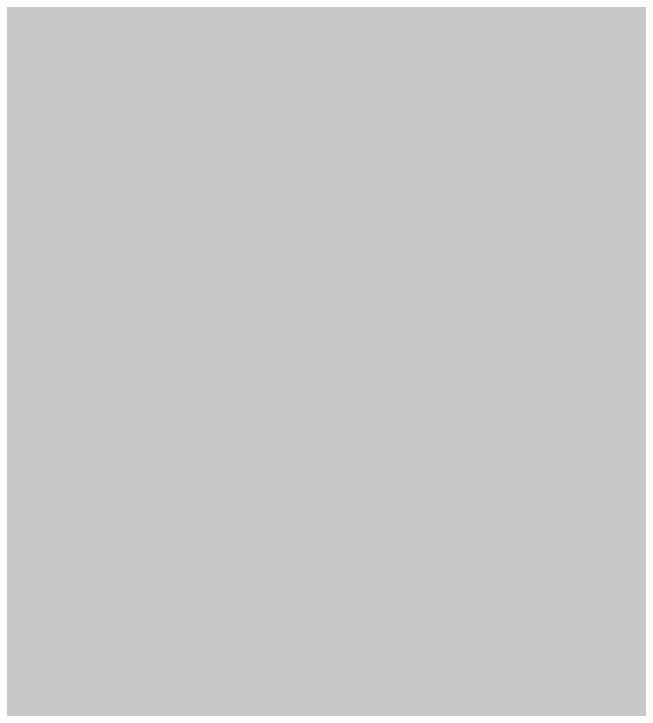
# Model space of a CAD drawing. Header units: metres. Extents: x 320712 to 330859, y 7395954 to 7410037.
# Drawn here: x 324709.6874 to 324709.8055, y 7398245.198 to 7398245.3295 of the extents above; entities that cross this region are included whole.
import ezdxf

# ---------------------------------------------------------------- set-up
doc = ezdxf.new("R2010")
doc.units = ezdxf.units.M
doc.layers.add('F-HATCH-MRS', color=91, linetype='Continuous')

msp = doc.modelspace()

# ---------------------------------------------------------------- hatches: boundary and pattern name
at = {"layer": 'F-HATCH-MRS', "transparency": 33554559}
h = msp.add_hatch(color=256, dxfattribs=at)
h.dxf.hatch_style = 1
edge = h.paths.add_edge_path()
edge.add_arc((325327.2551, 7398793.43526), 799.99404, 219.46683235, 225.71267471)
edge.add_line((324768.6537, 7398220.76175), (324765.71068, 7398223.54526))
edge.add_line((324765.71068, 7398223.54526), (324736.36275, 7398252.85497))
edge.add_line((324736.36275, 7398252.85497), (324707.81761, 7398283.41189))
edge.add_line((324707.81761, 7398283.41189), (324691.08399, 7398302.96715))
edge.add_line((324691.08399, 7398302.96715), (324672.9267, 7398325.77952))
edge.add_line((324672.9267, 7398325.77952), (324675.34544, 7398328.39075))
edge.add_arc((329386.75964, 7402013.95656), 5981.70704, 218.034763058, 218.56517244)
edge = h.paths.add_edge_path()
edge.add_line((325002.21934, 7398062.21983), (325015.83414, 7398055.7923))
edge.add_line((325015.83414, 7398055.7923), (325171.29553, 7397982.39918))
edge.add_line((325171.29553, 7397982.39918), (325289.55662, 7397926.56828))
edge.add_line((325289.55662, 7397926.56828), (325341.22626, 7397902.17511))
edge.add_line((325341.22626, 7397902.17511), (325397.05131, 7397875.82017))
edge.add_line((325397.05131, 7397875.82017), (325396.3462, 7397874.43719))
edge.add_line((325396.3462, 7397874.43719), (325334.72145, 7397903.11531))
edge.add_line((325334.72145, 7397903.11531), (325262.86368, 7397936.84264))
edge.add_line((325262.86368, 7397936.84264), (325170.15596, 7397979.99933))
edge.add_line((325170.15596, 7397979.99933), (325120.14818, 7398003.54189))
edge.add_line((325120.14818, 7398003.54189), (325119.53438, 7398003.83031))
edge.add_line((325119.53438, 7398003.83031), (325085.10137, 7398020.26171))
edge.add_line((325085.10137, 7398020.26171), (325036.44505, 7398043.59392))
edge.add_line((325036.44505, 7398043.59392), (325018.99484, 7398051.93448))
edge.add_line((325018.99484, 7398051.93448), (325006.29173, 7398057.89739))
edge.add_line((325006.29173, 7398057.89739), (324990.85805, 7398065.56629))
edge.add_line((324990.85805, 7398065.56629), (324983.23951, 7398069.39946))
edge.add_line((324983.23951, 7398069.39946), (324969.95558, 7398076.05774))
edge.add_line((324969.95558, 7398076.05774), (324955.89808, 7398083.70869))
edge.add_line((324955.89808, 7398083.70869), (324932.62373, 7398097.01981))
edge.add_line((324932.62373, 7398097.01981), (324911.94477, 7398109.57173))
edge.add_line((324911.94477, 7398109.57173), (324907.80598, 7398112.22096))
edge.add_arc((325327.26022, 7398793.44344), 800.0037, 238.37783419, 240.20324825)
edge.add_line((324929.71857, 7398099.20533), (324934.27197, 7398096.61768))
edge.add_line((324934.27197, 7398096.61768), (324941.13545, 7398092.7912))
edge.add_line((324941.13545, 7398092.7912), (324948.03836, 7398089.03114))
edge.add_line((324948.03836, 7398089.03114), (324957.31905, 7398084.11318))
edge.add_line((324957.31905, 7398084.11318), (324966.6615, 7398079.3185))
edge.add_line((324966.6615, 7398079.3185), (324973.71796, 7398075.79887))
edge.add_line((324973.71796, 7398075.79887), (324980.78351, 7398072.3611))
edge.add_line((324980.78351, 7398072.3611), (324987.93785, 7398068.9621))
edge.add_line((324987.93785, 7398068.9621), (324995.07566, 7398065.59235))
edge.add_line((324995.07566, 7398065.59235), (325002.21934, 7398062.21983))
h = msp.add_hatch(color=256, dxfattribs=at)
h.dxf.hatch_style = 1
edge = h.paths.add_edge_path()
edge.add_line((325788.46818, 7397662.3262), (325794.08146, 7397673.88268))
edge.add_line((325794.08146, 7397673.88268), (325542.00103, 7397792.08195))
edge.add_line((325542.00103, 7397792.08195), (325539.46009, 7397787.4294))
edge.add_line((325539.46009, 7397787.4294), (325515.13852, 7397798.82163))
edge.add_line((325515.13852, 7397798.82163), (325498.12245, 7397802.62188))
edge.add_line((325498.12245, 7397802.62188), (325472.10931, 7397814.74265))
edge.add_line((325472.10931, 7397814.74265), (325463.44528, 7397818.85024))
edge.add_line((325463.44528, 7397818.85024), (325453.23195, 7397829.32682))
edge.add_line((325453.23195, 7397829.32682), (325433.67929, 7397838.67672))
edge.add_line((325433.67929, 7397838.67672), (325398.13096, 7397855.32467))
edge.add_line((325398.13096, 7397855.32467), (325399.75389, 7397859.22627))
edge.add_line((325399.75389, 7397859.22627), (325325.74133, 7397894.23717))
edge.add_line((325325.74133, 7397894.23717), (325326.71626, 7397896.39894))
edge.add_line((325326.71626, 7397896.39894), (325281.00199, 7397918.38376))
edge.add_line((325281.00199, 7397918.38376), (325258.93969, 7397928.87759))
edge.add_line((325258.93969, 7397928.87759), (325227.67975, 7397942.54462))
edge.add_line((325227.67975, 7397942.54462), (325139.27289, 7397984.07968))
edge.add_line((325139.27289, 7397984.07968), (325044.13135, 7398029.6547))
edge.add_line((325044.13135, 7398029.6547), (325012.39606, 7398045.2386))
edge.add_line((325012.39606, 7398045.2386), (324984.89816, 7398058.39692))
edge.add_line((324984.89816, 7398058.39692), (324967.4641, 7398067.31544))
edge.add_line((324967.4641, 7398067.31544), (324948.93581, 7398077.19635))
edge.add_line((324948.93581, 7398077.19635), (324919.83928, 7398094.07478))
edge.add_line((324919.83928, 7398094.07478), (324903.99638, 7398103.76262))
edge.add_line((324903.99638, 7398103.76262), (324877.65868, 7398121.01428))
edge.add_line((324877.65868, 7398121.01428), (324854.46618, 7398136.96075))
edge.add_line((324854.46618, 7398136.96075), (324842.98456, 7398145.72927))
edge.add_line((324842.98456, 7398145.72927), (324822.94346, 7398160.84452))
edge.add_line((324822.94346, 7398160.84452), (324794.94104, 7398183.80656))
edge.add_line((324794.94104, 7398183.80656), (324773.83664, 7398202.25408))
edge.add_line((324773.83664, 7398202.25408), (324751.92412, 7398223.01677))
edge.add_line((324751.92412, 7398223.01677), (324738.81609, 7398236.30335))
edge.add_line((324738.81609, 7398236.30335), (324727.89651, 7398247.66515))
edge.add_line((324727.89651, 7398247.66515), (324715.26892, 7398261.41951))
edge.add_line((324715.26892, 7398261.41951), (324702.33546, 7398275.96796))
edge.add_line((324702.33546, 7398275.96796), (324685.98392, 7398295.14354))
edge.add_line((324685.98392, 7398295.14354), (324675.7173, 7398308.077))
edge.add_line((324675.7173, 7398308.077), (324667.17106, 7398319.56585))
edge.add_line((324667.17106, 7398319.56585), (324648.87222, 7398303.31469))
edge.add_line((324648.87222, 7398303.31469), (324649.63619, 7398302.58261))
edge.add_line((324649.63619, 7398302.58261), (324654.0309, 7398298.41669))
edge.add_line((324654.0309, 7398298.41669), (324647.69891, 7398291.73698))
edge.add_line((324647.69891, 7398291.73698), (324665.62105, 7398274.71729))
edge.add_line((324665.62105, 7398274.71729), (324671.65325, 7398281.71171))
edge.add_line((324671.65325, 7398281.71171), (324689.37584, 7398264.9117))
edge.add_line((324689.37584, 7398264.9117), (324702.18242, 7398250.93924))
edge.add_line((324702.18242, 7398250.93924), (324726.50353, 7398224.54884))
edge.add_line((324726.50353, 7398224.54884), (324741.33194, 7398209.81764))
edge.add_line((324741.33194, 7398209.81764), (324740.20679, 7398208.41016))
edge.add_line((324740.20679, 7398208.41016), (324758.20842, 7398190.37611))
edge.add_line((324758.20842, 7398190.37611), (324780.52184, 7398167.64632))
edge.add_line((324780.52184, 7398167.64632), (324812.27707, 7398141.47493))
edge.add_line((324812.27707, 7398141.47493), (324840.7455, 7398117.87473))
edge.add_line((324840.7455, 7398117.87473), (324861.42618, 7398104.24555))
edge.add_line((324861.42618, 7398104.24555), (324904.04478, 7398076.03618))
edge.add_line((324904.04478, 7398076.03618), (324902.81404, 7398072.59559))
edge.add_line((324902.81404, 7398072.59559), (324939.25486, 7398055.62689))
edge.add_line((324939.25486, 7398055.62689), (324958.76235, 7398046.64295))
edge.add_line((324958.76235, 7398046.64295), (324976.93142, 7398038.01113))
edge.add_line((324976.93142, 7398038.01113), (325004.38088, 7398025.24216))
edge.add_line((325004.38088, 7398025.24216), (325026.37879, 7398014.6839))
edge.add_line((325026.37879, 7398014.6839), (325040.51755, 7398007.68485))
edge.add_line((325040.51755, 7398007.68485), (325048.75001, 7398002.44182))
edge.add_line((325048.75001, 7398002.44182), (325068.46128, 7397990.82703))
edge.add_line((325068.46128, 7397990.82703), (325086.65797, 7397981.94567))
edge.add_line((325086.65797, 7397981.94567), (325145.56161, 7397955.39505))
edge.add_line((325145.56161, 7397955.39505), (325229.40593, 7397921.35671))
edge.add_line((325229.40593, 7397921.35671), (325300.36282, 7397896.61692))
edge.add_line((325300.36282, 7397896.61692), (325311.41824, 7397892.4248))
edge.add_line((325311.41824, 7397892.4248), (325323.14942, 7397887.81325))
edge.add_line((325323.14942, 7397887.81325), (325334.06112, 7397883.14608))
edge.add_line((325334.06112, 7397883.14608), (325353.29489, 7397873.98783))
edge.add_line((325353.29489, 7397873.98783), (325350.83564, 7397869.32122))
edge.add_line((325350.83564, 7397869.32122), (325414.12101, 7397838.92886))
edge.add_line((325414.12101, 7397838.92886), (325524.24449, 7397784.18776))
edge.add_line((325524.24449, 7397784.18776), (325588.10362, 7397752.75704))
edge.add_line((325588.10362, 7397752.75704), (325604.26353, 7397744.76322))
edge.add_line((325604.26353, 7397744.76322), (325606.17339, 7397748.69512))
edge.add_line((325606.17339, 7397748.69512), (325787.52029, 7397662.78574))
edge.add_arc((326092.38125, 7398290.41211), 697.75, 244.09246718, 244.17896811)

doc.saveas('drawing.dxf')
